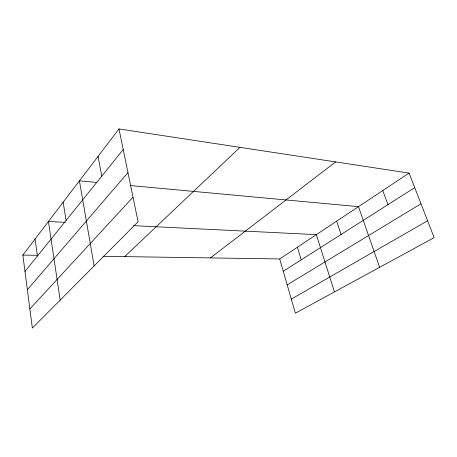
<?xml version="1.0" encoding="UTF-8"?>
<svg xmlns="http://www.w3.org/2000/svg" width="457" height="457" viewBox="0 0 457 457"><rect width="100%" height="100%" fill="white"/><g stroke="black" fill="none" stroke-linecap="round" stroke-linejoin="round"><path stroke-width="0.69" d="M118.98 128.937L138.071 221.765L32.35 328.063L22.85 255.086L118.98 128.937L409.066 173.089L434.15 237.623L295.359 313.199L279.718 258.959L409.066 173.089M24.986 271.492L123.219 149.542M27.357 289.738L127.966 172.637M29.865 308.966L133.016 197.184M124.687 256.617L239.982 147.354M210.443 257.914L335.627 161.909M283.266 271.258L414.716 187.633M287.19 284.865L420.994 203.776M291.298 299.118L427.598 220.771M22.85 255.086L37.817 255.309M102.905 256.291L279.718 258.959M65.328 222.325L48.442 221.496L60.164 300.1M133.547 225.667L316.364 234.63L334.444 291.914M96.907 182.463L79.421 180.846L94.148 265.928M130.508 185.571L358.499 206.661L379.618 267.316M382.766 190.546L387.953 204.662M336.672 221.148L341.082 234.475M297.421 247.203L301.232 259.827M98.066 156.38L101.785 176.145M63.157 202.188L66.088 220.463M35.063 239.051L37.428 256.04"/></g></svg>
